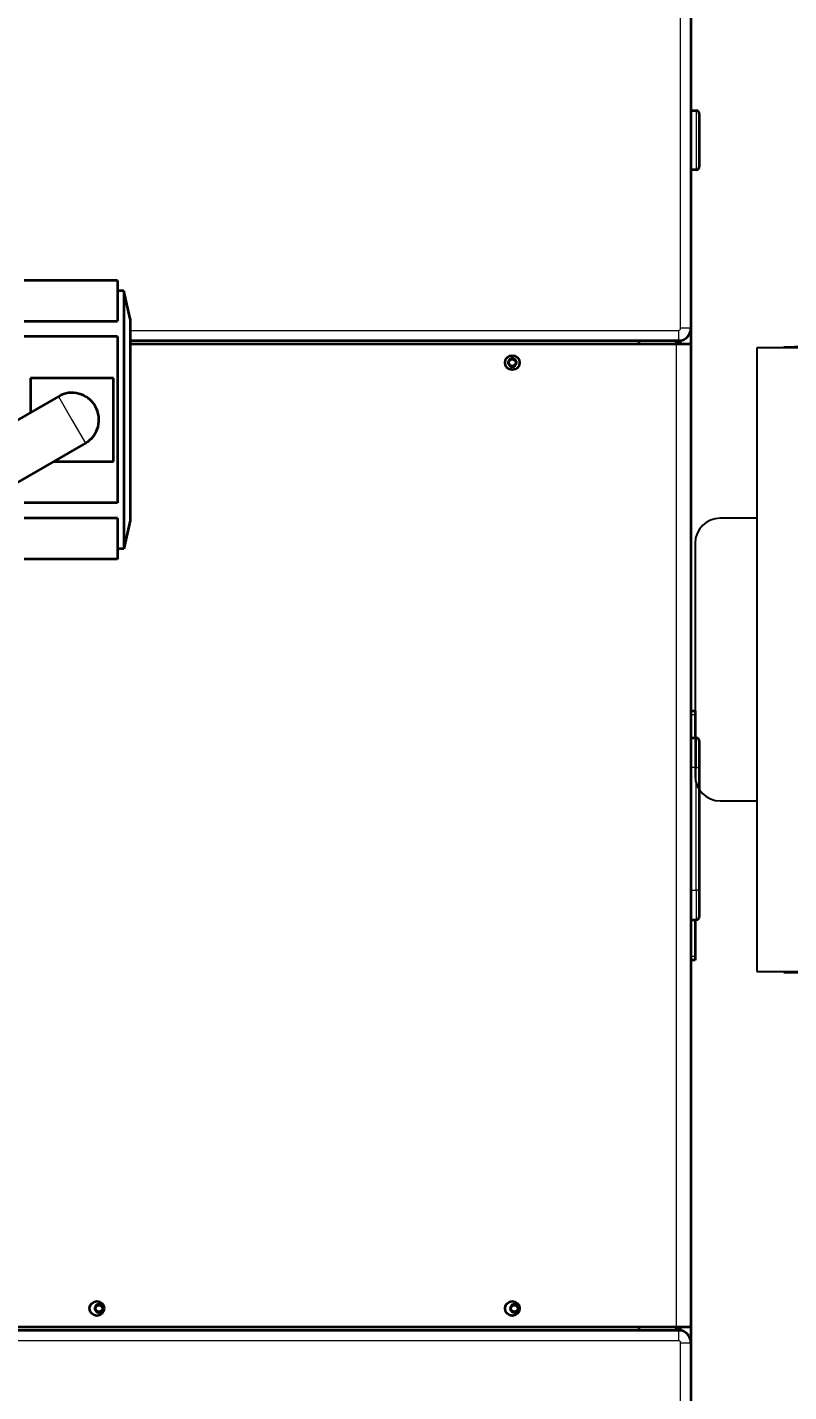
# Model space of a CAD drawing. Header units: inches. Extents: x 185496 to 352137, y 107182 to 179410.
# Drawn here: x 245057 to 245423, y 164644 to 165301 of the extents above; entities that cross this region are included whole.
import ezdxf

# ---------------------------------------------------------------- set-up
doc = ezdxf.new("R2010")
doc.units = ezdxf.units.IN
doc.header["$MEASUREMENT"] = 0
doc.styles.get("Standard").update_dxf_attribs({"font": 'arial.ttf'})

# ---------------------------------------------------------------- blocks, each defined once
blk = doc.blocks.new('veifuAGVchongdian')
at = {"color": 6, "lineweight": -3}
for p, q in [((794935.27, -280947.5, 709367.74), (794940.27, -280942.5, 709367.74)), ((794935.27, -280947.5, 709367.74), (794940.27, -280942.5, 709367.74)), ((794940.27, -280942.5, 709367.74), (795324.27, -280942.5, 709367.74)), ((795324.27, -280942.5, 709367.74), (795329.27, -280947.5, 709367.74)), ((794935.27, -280947.5, 709367.74), (794935.27, -280966.5, 709367.74)), ((795329.27, -280947.5, 709367.74), (795329.27, -280966.5, 709367.74)), ((794842.27, -280970, 709367.74), (794842.27, -281270, 709367.74)), ((795342.27, -280970, 709367.74), (794842.27, -280970, 709367.74)), ((794855.27, -280970, 709367.74), (794855.27, -280969.5, 709367.74)), ((794855.27, -280969.5, 709367.74), (794860.27, -280969.5, 709367.74)), ((795324.27, -280969.5, 709367.74), (794860.27, -280969.5, 709367.74)), ((794860.27, -280969.5, 709367.74), (794860.27, -280970, 709367.74)), ((794935.27, -280966.5, 709367.74), (795329.27, -280966.5, 709367.74)), ((794935.27, -280966.5, 709367.74), (794935.27, -280969.5, 709367.74)), ((795324.27, -280970, 709367.74), (795324.27, -280969.5, 709367.74)), ((795324.27, -280969.5, 709367.74), (795329.27, -280969.5, 709367.74)), ((795329.27, -280966.5, 709367.74), (795329.27, -280969.5, 709367.74)), ((795329.27, -280969.5, 709367.74), (795329.27, -280970, 709367.74)), ((795342.27, -281270, 709367.74), (795342.27, -280970, 709367.74)), ((794842.27, -281052, 709367.74), (794824.61, -281052, 709367.74)), ((794812.61, -281064, 709367.74), (794812.61, -281176, 709367.74)), ((794824.61, -281188, 709367.74), (794842.27, -281188, 709367.74)), ((794842.27, -281270, 709367.74), (795342.27, -281270, 709367.74)), ((794855.27, -281270, 709367.74), (794855.27, -281270.5, 709367.74)), ((794855.27, -281270.5, 709367.74), (794860.27, -281270.5, 709367.74)), ((794860.27, -281270, 709367.74), (794860.27, -281270.5, 709367.74)), ((794860.27, -281270.5, 709367.74), (795324.27, -281270.5, 709367.74)), ((794935.27, -281270.5, 709367.74), (794935.27, -281273.5, 709367.74)), ((795329.27, -281273.5, 709367.74), (794935.27, -281273.5, 709367.74)), ((794935.27, -281273.5, 709367.74), (794935.27, -281292.5, 709367.74)), ((795324.27, -281270.5, 709367.74), (795324.27, -281270, 709367.74)), ((795324.27, -281270.5, 709367.74), (795329.27, -281270.5, 709367.74)), ((795329.27, -281270, 709367.74), (795329.27, -281270.5, 709367.74)), ((795329.27, -281270.5, 709367.74), (795329.27, -281273.5, 709367.74)), ((795329.27, -281273.5, 709367.74), (795329.27, -281292.5, 709367.74)), ((794940.27, -281297.5, 709367.74), (794935.27, -281292.5, 709367.74)), ((795329.27, -281292.5, 709367.74), (795324.27, -281297.5, 709367.74)), ((795324.27, -281297.5, 709367.74), (794940.27, -281297.5, 709367.74))]:
    blk.add_line(p, q, dxfattribs=at)
for centre, radius in [((794972.27, -280952.5, 709367.74), 5), ((795307.27, -281012.5, 709367.74), 11.5), ((795292.27, -281287.5, 709367.74), 5)]:
    blk.add_circle(centre, radius, dxfattribs=at)
for centre, radius, start, end in [((795292.27, -280952.5, 709367.74), 5, 90.00002, 269.99998), ((795292.27, -280952.5, 709367.74), 5, 270.00002, 89.99998), ((794907.27, -281035, 709367.74), 2.5, 0, 180), ((794907.27, -281035, 709367.74), 2.5, 180, 360), ((795227.27, -281035, 709367.74), 2.5, 0, 180), ((795227.27, -281035, 709367.74), 2.5, 180, 360), ((794824.61, -281064, 709367.74), 12, 90, 180), ((794824.61, -281176, 709367.74), 12, 180.00002, 269.99998), ((794907.27, -281205, 709367.74), 2.5, 0, 180), ((794907.27, -281205, 709367.74), 2.5, 180, 360), ((795227.27, -281205, 709367.74), 2.5, 0, 180), ((795227.27, -281205, 709367.74), 2.5, 180, 360), ((795307.27, -281227.5, 709367.74), 11.5, 0, 180), ((795307.27, -281227.5, 709367.74), 11.5, 180, 360)]:
    blk.add_arc(centre, radius, start, end, dxfattribs=at)
at = {"ltscale": 100, "insert": (795354.19, -281056.55, 709367.74), "char_height": 100, "attachment_point": 1, "rotation": 270}
blk.add_mtext_dynamic_manual_height_columns('{\\fMicrosoft YaHei|b0|i0|c134|p34;充\\P电\\P位\\P}', width=350, gutter_width=1750, heights=[0], dxfattribs=at)
blk = doc.blocks.new('RAGV')
at = {"color": 7, "lineweight": 13}
for p, q in [((800103.94, -275764.87), (800103.94, -275178.84)), ((800111.44, -275660.12), (800111.44, -275688.62)), ((799838.94, -275765.87), (800102.94, -275765.87)), ((800101.94, -276245.37), (800101.94, -275772.37)), ((800111.44, -276035.12), (800111.44, -275976.12)), ((800102.94, -276251.87), (799610.44, -276251.87)), ((800103.94, -276838.9), (800103.94, -276252.87))]:
    blk.add_line(p, q, dxfattribs=at)
at = {"color": 7, "lineweight": 35}
for p, q in [((800108.94, -275178.84), (800108.94, -275764.87)), ((800112.94, -275661.62), (800112.94, -275687.12)), ((799832.94, -275741.87), (799787.94, -275741.87)), ((799835.94, -275746.87), (799835.94, -275870.87)), ((799838.94, -275760.37), (799838.94, -275857.37)), ((799787.94, -275761.5), (799832.94, -275761.5)), ((799832.94, -275768.87), (799787.94, -275768.87)), ((799832.94, -275768.87), (799832.94, -275848.87)), ((800083.94, -275770.87), (799838.94, -275770.87)), ((799838.94, -275772.37), (800101.94, -275772.37)), ((800108.94, -275772.37), (800108.94, -276245.37)), ((799830.94, -275788.87), (799790.94, -275788.87)), ((799830.94, -275828.87), (799830.94, -275788.87)), ((799804.44, -275797.61), (799743.44, -275832.83)), ((799817.44, -275820.13), (799739.44, -275865.16)), ((799802.3, -275828.87), (799830.94, -275828.87)), ((799832.94, -275848.87), (799787.94, -275848.87)), ((799832.94, -275856.24), (799787.94, -275856.24)), ((799832.94, -275875.87), (799787.94, -275875.87)), ((800112.94, -275976.12), (800112.94, -276035.12)), ((800101.94, -276245.37), (799574.94, -276245.37)), ((799610.44, -276246.87), (800083.94, -276246.87)), ((800108.94, -276252.87), (800108.94, -276838.9))]:
    blk.add_line(p, q, dxfattribs=at)
at = {"color": 7, "lineweight": 35, "ltscale": 0.062489}
for p, q in [((800108.94, -275660.12), (800111.44, -275660.12)), ((800108.94, -275961.87), (800111.44, -275961.87)), ((800108.94, -276049.37), (800111.44, -276049.37))]:
    blk.add_line(p, q, dxfattribs=at)
at = {"color": 7, "lineweight": 35, "ltscale": 3.28064e-05}
blk.add_line((800112.94, -275687.12), (800112.94, -275687.12), dxfattribs=at)
at = {"color": 7, "lineweight": 35, "ltscale": 0.062492}
blk.add_line((800111.44, -275688.62), (800108.94, -275688.62), dxfattribs=at)
at = {"color": 7, "lineweight": 13, "ltscale": 3.66211e-05}
blk.add_line((800111.44, -275688.62), (800111.44, -275688.62), dxfattribs=at)
at = {"color": 7, "lineweight": 35, "ltscale": 0.490728}
for p, q in [((799832.94, -275741.87), (799832.94, -275761.5)), ((799832.94, -275856.24), (799832.94, -275875.87))]:
    blk.add_line(p, q, dxfattribs=at)
at = {"color": 7, "lineweight": 35, "ltscale": 0.075}
for p, q in [((799835.94, -275746.87), (799832.94, -275746.87)), ((800102.94, -275770.87), (800099.94, -275770.87)), ((799835.94, -275870.87), (799832.94, -275870.87)), ((800099.94, -276246.87), (800102.94, -276246.87))]:
    blk.add_line(p, q, dxfattribs=at)
at = {"color": 7, "lineweight": 35, "ltscale": 0.345733}
for p, q in [((799838.94, -275760.37), (799835.94, -275746.87)), ((799838.94, -275857.37), (799835.94, -275870.87))]:
    blk.add_line(p, q, dxfattribs=at)
at = {"color": 7, "lineweight": 13, "ltscale": 0.125}
for p, q in [((800102.94, -275765.87), (800102.94, -275770.87)), ((800108.94, -275764.87), (800103.94, -275764.87)), ((800102.94, -276246.87), (800102.94, -276251.87)), ((800103.94, -276252.87), (800108.94, -276252.87))]:
    blk.add_line(p, q, dxfattribs=at)
at = {"color": 7, "lineweight": 35, "ltscale": 0.186496}
for p, q in [((800108.94, -275764.91), (800108.94, -275772.37)), ((800108.94, -276245.37), (800108.94, -276252.83))]:
    blk.add_line(p, q, dxfattribs=at)
at = {"color": 7, "lineweight": 35, "ltscale": 0.4}
for p, q in [((800099.94, -275770.87), (800083.94, -275770.87)), ((800083.94, -276246.87), (800099.94, -276246.87))]:
    blk.add_line(p, q, dxfattribs=at)
at = {"color": 7, "lineweight": 35, "ltscale": 0.0375}
for p, q in [((800083.94, -275772.37), (800083.94, -275770.87)), ((800083.94, -276246.87), (800083.94, -276245.37))]:
    blk.add_line(p, q, dxfattribs=at)
at = {"color": 7, "lineweight": 35, "ltscale": 0.175}
for p, q in [((800101.94, -275772.37), (800108.94, -275772.37)), ((800108.94, -276245.37), (800101.94, -276245.37))]:
    blk.add_line(p, q, dxfattribs=at)
at = {"color": 7, "lineweight": 35, "ltscale": 0.024031}
blk.add_line((800103.94, -275770.87), (800102.98, -275770.87), dxfattribs=at)
at = {"color": 7, "lineweight": 35, "ltscale": 0.037588}
blk.add_line((800103.94, -275772.37), (800103.94, -275770.86), dxfattribs=at)
at = {"color": 7, "lineweight": 35, "ltscale": 0.413398}
blk.add_line((799790.94, -275788.87), (799790.94, -275805.4), dxfattribs=at)
at = {"color": 7, "lineweight": 13, "ltscale": 0.325}
for p, q in [((799804.44, -275797.61), (799810.94, -275808.87)), ((799810.94, -275808.87), (799817.44, -275820.13))]:
    blk.add_line(p, q, dxfattribs=at)
at = {"color": 7, "lineweight": 35, "ltscale": 0.049986}
blk.add_line((800108.94, -275948.87), (800110.94, -275948.87), dxfattribs=at)
at = {"color": 7, "lineweight": 35, "ltscale": 0.05}
for p, q in [((800110.94, -275948.87), (800110.94, -275950.87)), ((800110.94, -276066.87), (800110.94, -276068.87)), ((800110.94, -276068.87), (800108.94, -276068.87))]:
    blk.add_line(p, q, dxfattribs=at)
at = {"color": 7, "lineweight": 13, "ltscale": 0.05}
blk.add_line((800110.94, -275950.87), (800108.94, -275950.87), dxfattribs=at)
at = {"color": 7, "lineweight": 35, "ltscale": 0.275003}
blk.add_line((800110.94, -275950.87), (800110.94, -275961.87), dxfattribs=at)
at = {"color": 7, "lineweight": 13, "ltscale": 0.351123}
blk.add_line((800111.44, -275961.87), (800111.44, -275975.91), dxfattribs=at)
at = {"color": 7, "lineweight": 35, "ltscale": 0.314162}
blk.add_line((800112.94, -275963.37), (800112.94, -275975.93), dxfattribs=at)
at = {"color": 7, "lineweight": 13, "ltscale": 0.062492}
blk.add_line((800111.44, -275976.12), (800108.94, -275976.12), dxfattribs=at)
at = {"color": 7, "lineweight": 13, "ltscale": 0.005127}
blk.add_line((800111.44, -275975.91), (800111.44, -275976.12), dxfattribs=at)
at = {"color": 7, "lineweight": 13, "ltscale": 0.0375}
for p, q in [((800111.44, -275976.12), (800112.94, -275976.12)), ((800112.94, -276035.12), (800111.44, -276035.12))]:
    blk.add_line(p, q, dxfattribs=at)
at = {"color": 7, "lineweight": 35, "ltscale": 0.004588}
blk.add_line((800112.94, -275975.93), (800112.94, -275976.12), dxfattribs=at)
at = {"color": 7, "lineweight": 13, "ltscale": 0.062489}
blk.add_line((800108.94, -276035.12), (800111.44, -276035.12), dxfattribs=at)
at = {"color": 7, "lineweight": 13, "ltscale": 0.35625}
blk.add_line((800111.44, -276035.12), (800111.44, -276049.37), dxfattribs=at)
at = {"color": 7, "lineweight": 35, "ltscale": 0.31875}
blk.add_line((800112.94, -276035.12), (800112.94, -276047.87), dxfattribs=at)
at = {"color": 7, "lineweight": 35, "ltscale": 0.437497}
blk.add_line((800110.94, -276049.37), (800110.94, -276066.87), dxfattribs=at)
at = {"color": 7, "lineweight": 13, "ltscale": 0.049986}
blk.add_line((800108.94, -276066.87), (800110.94, -276066.87), dxfattribs=at)
at = {"color": 7, "lineweight": 35, "ltscale": 0.03763}
blk.add_line((800103.94, -276246.87), (800103.94, -276245.37), dxfattribs=at)
at = {"color": 7, "lineweight": 35, "ltscale": 0.025}
blk.add_line((800102.94, -276246.87), (800103.94, -276246.87), dxfattribs=at)
at = {"color": 7, "lineweight": 35}
for centre, radius in [((800022.94, -275781.37), 3.5), ((800022.94, -275781.37), 1.65), ((799822.94, -276236.37), 3.5), ((800022.94, -276236.37), 3.5), ((799823.94, -276236.37), 1.65), ((800023.94, -276236.37), 1.65)]:
    blk.add_circle(centre, radius, dxfattribs=at)
for centre, radius, start, end in [((800111.44, -275661.62), 1.5, 359.99998, 89.99998), ((800111.44, -275687.12), 1.5, 269.99998, 359.99998), ((800102.94, -275764.87), 6, 270, 0), ((800099.94, -275774.87), 4, 38.68219, 90), ((800022.94, -275781.37), 2, 0, 180.00001), ((800022.94, -275781.37), 2, 180.00001, 0), ((799810.94, -275808.87), 13, 300, 120), ((800111.44, -275963.37), 1.5, 360, 90), ((800111.44, -276047.87), 1.5, 270, 0), ((799823.94, -276236.37), 2, 0, 180.00001), ((799823.94, -276236.37), 2, 180.00001, 0), ((800023.94, -276236.37), 2, 0, 180.00001), ((800023.94, -276236.37), 2, 180.00001, 0), ((800099.94, -276242.87), 4, 270, 321.31781), ((800102.94, -276252.87), 6, 0, 90)]:
    blk.add_arc(centre, radius, start, end, dxfattribs=at)
at = {"color": 7, "lineweight": 13}
for centre, start, end in [((800102.94, -275764.87), 270.00002, 359.99998), ((800102.94, -276252.87), 0.00002, 89.99998)]:
    blk.add_arc(centre, 1, start, end, dxfattribs=at)

msp = doc.modelspace()

# ---------------------------------------------------------------- block references
at = {"color": 30}
for name, p in [('RAGV', (-554732.89, 440920.8, 148285.2)), ('veifuAGVchongdian', (-549434.56, 446116.59, -561082.54))]:
    msp.add_blockref(name, p, dxfattribs=at)

doc.saveas('drawing.dxf')
